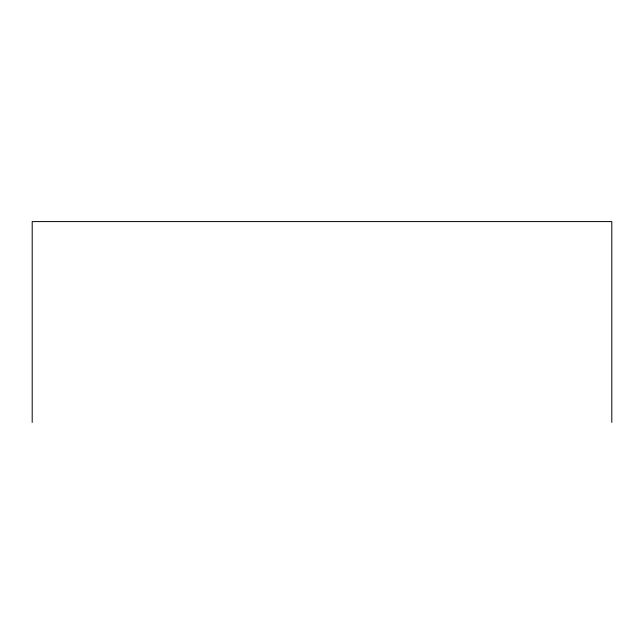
<?xml version="1.0" encoding="UTF-8"?>
<svg xmlns="http://www.w3.org/2000/svg" width="644" height="644" viewBox="0 0 644 644"><rect width="100%" height="100%" fill="white"/><g stroke="black" fill="none" stroke-linecap="round" stroke-linejoin="round"><path stroke-width="0.97" d="M611.8 422.408L611.8 221.592L32.2 221.592L32.2 422.408"/></g></svg>
